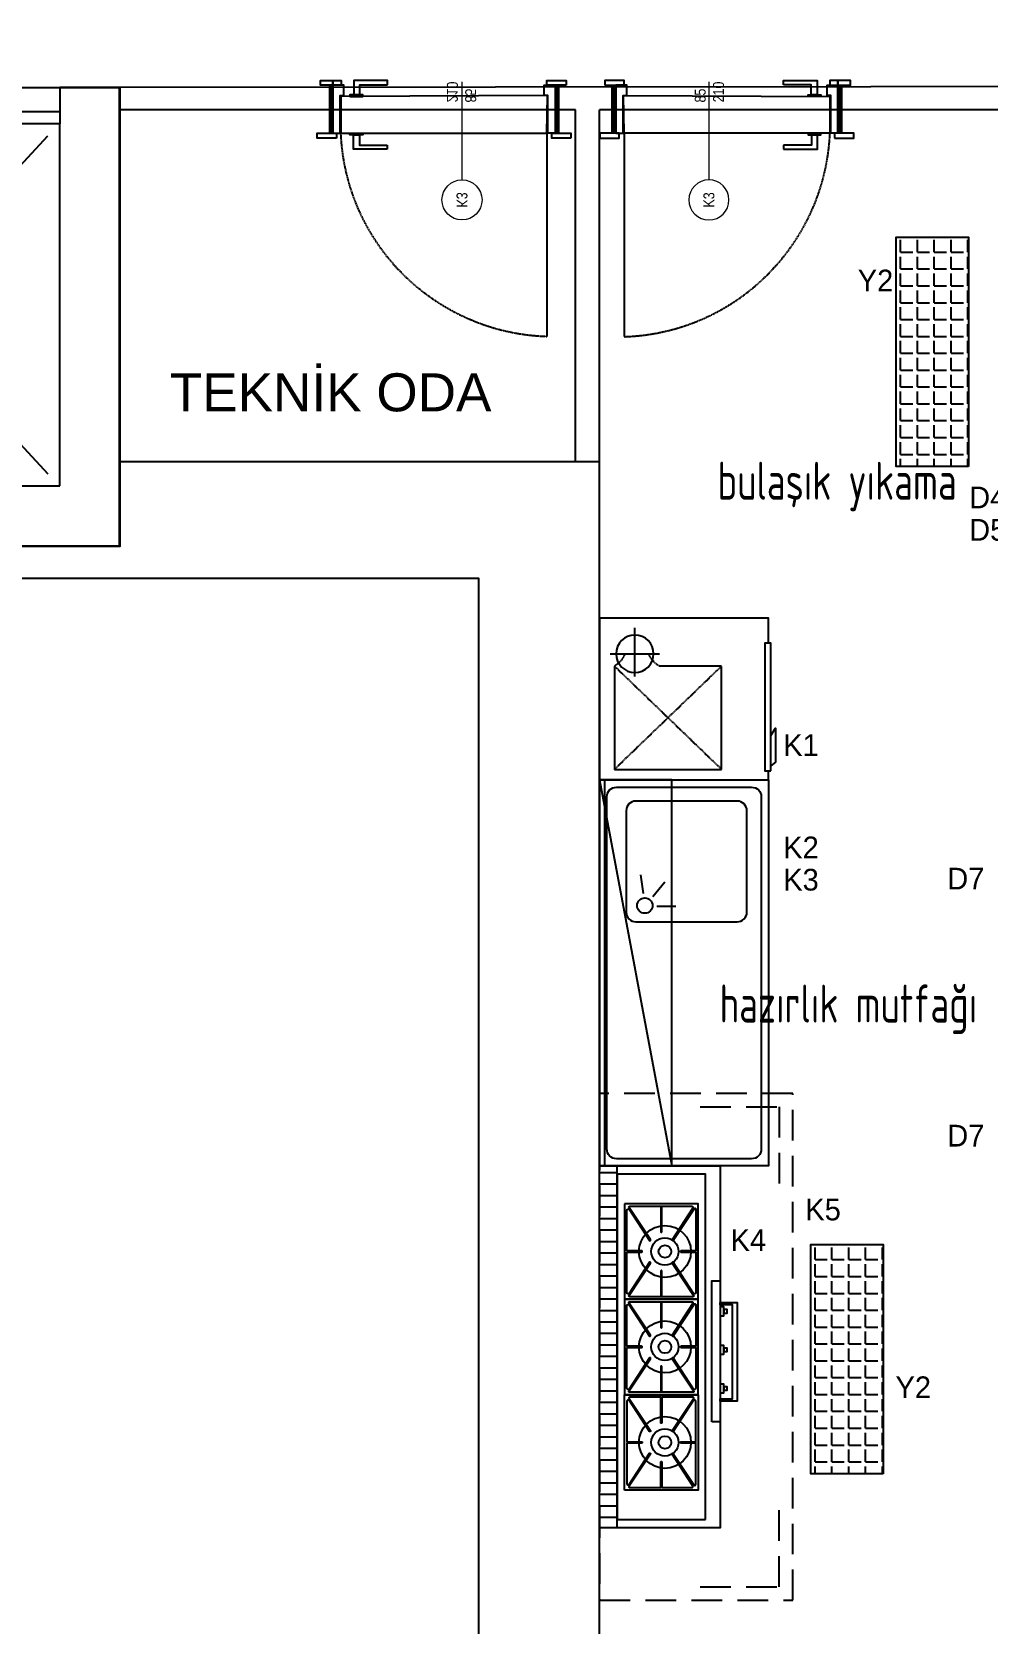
# Model space of a CAD drawing. Header units: millimetres. Extents: x 7687 to 15428, y -715 to 4028.
# Drawn here: x 12646 to 13042, y 2576 to 3236 of the extents above; entities that cross this region are included whole.
import ezdxf
from ezdxf import colors
from ezdxf.entities.mleader import LeaderData, LeaderLine
from ezdxf.enums import TextEntityAlignment as Align
from ezdxf.math import Vec2, Vec3

# ---------------------------------------------------------------- set-up
doc = ezdxf.new("R2010")
doc.units = ezdxf.units.MM
for name, pattern in [('DASHED', [0.375, 0.25, -0.125]), ('HIDDEN', [0.375, 0.25, -0.125]), ('HIDDENX2', [19.05, 12.7, -6.35])]:
    doc.linetypes.add(name, pattern=pattern)
for name, color, linetype, lineweight in [('A-WINDOW_TAG', 2, 'Continuous', 5), ('mermer', 13, 'Continuous', 25), ('TRS-YAZI-MAHL', 20, 'Continuous', 13), ('yazı', 7, 'Continuous', 20)]:
    doc.layers.add(name, color=color, linetype=linetype, lineweight=lineweight)
for name, color, linetype in [('cam', 130, 'Continuous'), ('CIHAZ', 2, 'Continuous'), ('S2000-002 Çizgi', 7, 'Continuous'), ('YAZI', 121, 'Continuous')]:
    doc.layers.add(name, color=color, linetype=linetype)
doc.styles.add('ARIAL', font='arial.ttf')
doc.styles.add('ARIEL50SD', font='ARIALN.TTF', dxfattribs={"height": 9})
doc.styles.add('ROMANC', font='arial.ttf')
doc.styles.get("Standard").update_dxf_attribs({"font": 'arial.ttf'})
doc.styles.add('TAKSİM', font='GOTHIC.TTF', dxfattribs={"height": 20})
doc.styles.add('yazı_kck_50', font='isocpeur.ttf', dxfattribs={"width": 0.7, "height": 15})

# ---------------------------------------------------------------- blocks, each defined once
blk = doc.blocks.new('WINDOW_TAG')
blk.add_line((0, -813), (0, 0))
blk.add_circle((0, 166), 166)
at = {"style": 'ARIEL50SD'}
blk.add_attdef('POZNO', text='', height=90, dxfattribs=at).set_placement((0, 166), align=Align.MIDDLE)
blk.add_attdef('WIDTH', text='', height=90, rotation=90, dxfattribs=at).set_placement((0, -813), align=Align.BOTTOM_LEFT)
blk.add_attdef('HEIGHT', text='', height=90, rotation=90, dxfattribs=at).set_placement((35, -813), align=Align.TOP_LEFT)
blk = doc.blocks.new('södb')
at = {"color": 1}
for points in [[(11995.55, 1679.62), (11995.55, 1671.62), (11997.55, 1671.62), (11997.55, 1679.62)], [(12017.48, 1677.62), (12017.48, 1669.62), (12019.48, 1669.62), (12019.48, 1677.62)], [(12017.48, 1674.52), (12017.48, 1673.02), (11997.55, 1673.02), (11997.55, 1674.52)], [(11997.55, 1588.07), (11997.55, 1593.37), (11996.85, 1593.37), (11996.85, 1588.07)], [(12012.78, 1588.07), (12012.78, 1593.37), (12013.48, 1593.37), (12013.48, 1588.07)], [(12017.48, 1584.42), (12017.48, 1575.82), (12019.48, 1575.82), (12019.48, 1584.42)], [(11995.55, 1582.42), (11995.55, 1574.42), (11997.55, 1574.42), (11997.55, 1582.42)], [(12017.48, 1581.02), (12017.48, 1579.52), (11997.55, 1579.52), (11997.55, 1581.02)]]:
    blk.add_lwpolyline(points, close=True, dxfattribs=at)
for points in [[(11997.55, 1673.77), (12017.48, 1673.77)], [(11997.55, 1673.02), (11997.55, 1670.02), (12013.28, 1670.02), (12013.28, 1668.52), (12017.48, 1668.52), (12017.48, 1671.49), (12017.48, 1671.49), (12017.48, 1673.02)], [(12017.48, 1673.02), (11997.55, 1673.02)], [(12012.78, 1584.32), (11997.55, 1584.32), (11997.55, 1669.62), (12013.18, 1669.84), (12012.78, 1584.32)], [(11990.95, 1603.51), (11990.95, 1603.51), (11990.95, 1589.51), (11996.85, 1589.51), (11996.85, 1592.01), (11992.7, 1592.01), (11992.7, 1603.51)], [(11992.7, 1603.51), (11990.95, 1603.51)], [(12019.38, 1603.62), (12019.38, 1603.62), (12019.38, 1589.62), (12013.48, 1589.62), (12013.48, 1592.12), (12017.63, 1592.12), (12017.63, 1603.62)], [(12017.63, 1603.62), (12019.38, 1603.62)], [(11997.55, 1581.02), (11997.55, 1584.02), (12013.28, 1584.02), (12013.28, 1585.52), (12017.48, 1585.52), (12017.48, 1582.56), (12017.48, 1582.56), (12017.48, 1581.02), (12019.48, 1581.02), (11997.55, 1581.02)], [(11997.55, 1580.27), (12017.48, 1580.27)]]:
    blk.add_lwpolyline(points, dxfattribs=at)
at = {"color": 8, "linetype": 'HIDDEN'}
blk.add_lwpolyline([(11997.55, 1669.62), (11913.26, 1669.62)], dxfattribs=at)
blk.add_arc((12001.49, 1672.52), 88.29, 181.8822, 267.44214, dxfattribs=at)
at = {"layer": 'A-WINDOW_TAG'}
ref = blk.add_blockref('WINDOW_TAG', (11978.24, 1634.47), dxfattribs=dict(at, xscale=-0.05000000000000022, yscale=0.05000000000000022, zscale=0.05000000000000022, rotation=89.99932410386701))
ref.add_attrib('WIDTH', '85', dxfattribs={"layer": '0', "height": 4.5, "rotation": 359.99932, "style": 'ARIEL50SD'}).set_placement((12010.32, 1634.47), align=Align.BOTTOM_LEFT)
ref.add_attrib('HEIGHT', '210', dxfattribs={"layer": '0', "height": 4.5, "rotation": 359.99932, "style": 'ARIEL50SD'}).set_placement((12010.38, 1632.74), align=Align.TOP_LEFT)
ref.add_attrib('POZNO', 'K3', dxfattribs={"layer": '0', "height": 4.5, "style": 'ARIEL50SD'}).set_placement((11969.94, 1634.47), align=Align.MIDDLE)
blk = doc.blocks.new('A$C5B5611F4')
at = {"layer": 'CIHAZ', "color": 1}
for p, q in [((14.73, 68.47), (14.73, 47.92)), ((24.09, 58.19), (3.98, 58.19))]:
    blk.add_line(p, q, dxfattribs=at)
at = {"layer": 'CIHAZ', "color": 5, "linetype": 'DASHED'}
for p, q in [((19.82, 66.66), (62.62, 22.28)), ((62.62, 66.66), (19.82, 22.28))]:
    blk.add_line(p, q, dxfattribs=at)
at = {"layer": 'CIHAZ', "color": 5}
for points in [[(63.2, 1.82), (10.36, 1.82), (10.36, 4.32), (63.2, 4.32)], [(61.2, 1.82), (48.6, 1.82), (45.6, 0), (59.6, 0)]]:
    blk.add_lwpolyline(points, close=True, dxfattribs=at)
at = {"layer": 'CIHAZ', "color": 1}
blk.add_circle((14.73, 58.19), 7.76, dxfattribs=at)
at = {"layer": 'S2000-002 Çizgi', "linetype": 'DASHED'}
for p, q in [((19.82, 66.66), (62.62, 66.66)), ((62.62, 66.66), (62.62, 22.28)), ((19.82, 22.28), (19.82, 48.05)), ((62.62, 22.28), (19.82, 22.28))]:
    blk.add_line(p, q, dxfattribs=at)
at = {"layer": 'S2000-002 Çizgi'}
blk.add_lwpolyline([(10.36, 2.81), (0, 2.81), (0, 72.81), (67, 72.81), (67, 2.81), (63.2, 2.81)], dxfattribs=at)
at = {"layer": 'S2000-002 Çizgi', "linetype": 'DASHED'}
for centre, radius, start, end in [((11.6, 71.22), 9.4, 291.20794, 330.95663), ((11, 43.02), 10.16, 29.6907, 66.77515)]:
    blk.add_arc(centre, radius, start, end, dxfattribs=at)
blk = doc.blocks.new('A$C58AB1FCC')
at = {"layer": 'S2000-002 Çizgi'}
h = blk.add_hatch(dxfattribs=at)
h.set_pattern_fill('ANSI31', color=256, scale=1.5, angle=45, style=0)
h.set_pattern_definition([(90, (-4937.7595, -5429.0678), (-4.7625, 9e-16), [])])
h.paths.add_polyline_path([(0, 57), (0, 49.71), (150, 49.71), (150, 57)])
for points in [[(0, 57), (150, 57), (150, 7), (0, 7)], [(0, 49.71), (150, 49.71), (150, 7), (0, 7)], [(3.43, 13.12), (146.57, 13.12), (146.57, 49.71), (3.43, 49.71)], [(44.02, 10.43), (102.33, 10.43), (102.33, 7), (44.02, 7)], [(59.61, 7), (55.96, 7), (55.96, 5.54), (59.61, 5.54)], [(75.61, 7), (71.96, 7), (71.96, 5.54), (75.61, 5.54)], [(91.61, 7), (87.96, 7), (87.96, 5.54), (91.61, 5.54)], [(58.52, 5.54), (57.06, 5.54), (57.06, 4.08), (58.52, 4.08)], [(74.52, 5.54), (73.06, 5.54), (73.06, 4.08), (74.52, 4.08)], [(90.52, 5.54), (89.06, 5.54), (89.06, 4.08), (90.52, 4.08)]]:
    blk.add_lwpolyline(points, close=True, dxfattribs=at)
for points in [[(15.64, 46.7), (55.21, 46.7), (55.21, 16.13), (15.64, 16.13), (15.64, 46.7)], [(94.78, 46.7), (55.22, 46.7), (55.22, 16.13), (94.78, 16.13), (94.78, 46.7)], [(134.35, 46.7), (94.78, 46.7), (94.78, 16.13), (134.35, 16.13), (134.35, 46.7)], [(93.48, 7), (93.48, 0), (52.46, 0), (52.46, 7), (53.46, 7), (53.46, 2), (92.48, 2), (92.48, 7), (93.48, 7)]]:
    blk.add_lwpolyline(points, dxfattribs=at)
for points in [[(35.69, 45.65), (35.69, 39.57, -0.414214), (35.48, 39.36), (35.37, 39.36, -0.414214), (35.16, 39.57), (35.16, 45.65), (18.33, 45.65, 0.668179), (17.96, 44.76), (30.95, 36.27, -0.810443), (30.53, 35.95), (17.23, 44.75, 0.668179), (16.69, 44.52), (16.69, 31.68), (27.27, 31.68, -0.414214), (27.48, 31.47), (27.48, 31.37, -0.414214), (27.27, 31.16), (16.69, 31.16), (16.69, 18.82, 0.668179), (17.58, 18.45), (30.58, 26.94, -0.810443), (30.9, 26.52), (17.6, 17.72, 0.668179), (17.82, 17.18), (35.16, 17.18), (35.16, 23.26, -0.414214), (35.37, 23.47), (35.48, 23.47, -0.414214), (35.69, 23.26), (35.69, 17.18), (52.53, 17.18, 0.668179), (52.9, 18.08), (39.91, 26.57, -0.810443), (40.33, 26.89), (53.63, 18.09, 0.668179), (54.16, 18.31), (54.16, 31.16), (43.58, 31.16, -0.414214), (43.37, 31.37), (43.37, 31.47, -0.414214), (43.58, 31.68), (54.16, 31.68), (54.16, 44.52, 0.668179), (53.63, 44.75), (40.33, 35.95, -0.810443), (39.91, 36.27), (52.9, 44.76, 0.668179), (52.53, 45.65)], [(74.74, 45.65), (74.74, 39.57, 0.414214), (74.95, 39.36), (75.05, 39.36, 0.414214), (75.26, 39.57), (75.26, 45.65), (92.1, 45.65, -0.668179), (92.47, 44.76), (79.48, 36.27, 0.810443), (79.9, 35.95), (93.2, 44.75, -0.668179), (93.74, 44.52), (93.74, 31.68), (83.16, 31.68, 0.414214), (82.95, 31.47), (82.95, 31.37, 0.414214), (83.16, 31.16), (93.74, 31.16), (93.74, 18.82, -0.668179), (92.84, 18.45), (79.85, 26.94, 0.810443), (79.53, 26.52), (92.83, 17.72, -0.668179), (92.61, 17.18), (75.26, 17.18), (75.26, 23.26, 0.414214), (75.05, 23.47), (74.95, 23.47, 0.414214), (74.74, 23.26), (74.74, 17.18), (57.9, 17.18, -0.668179), (57.53, 18.08), (70.52, 26.57, 0.810443), (70.1, 26.89), (56.8, 18.09, -0.668179), (56.26, 18.31), (56.26, 31.16), (66.84, 31.16, 0.414214), (67.05, 31.37), (67.05, 31.47, 0.414214), (66.84, 31.68), (56.26, 31.68), (56.26, 44.52, -0.668179), (56.8, 44.75), (70.1, 35.95, 0.810443), (70.52, 36.27), (57.53, 44.76, -0.668179), (57.9, 45.65)], [(114.31, 45.65), (114.31, 39.57, 0.414214), (114.52, 39.36), (114.62, 39.36, 0.414214), (114.83, 39.57), (114.83, 45.65), (131.67, 45.65, -0.668179), (132.04, 44.76), (119.05, 36.27, 0.810443), (119.47, 35.95), (132.77, 44.75, -0.668179), (133.31, 44.52), (133.31, 31.68), (122.73, 31.68, 0.414214), (122.52, 31.47), (122.52, 31.37, 0.414214), (122.73, 31.16), (133.31, 31.16), (133.31, 18.82, -0.668179), (132.41, 18.45), (119.42, 26.94, 0.810443), (119.1, 26.52), (132.4, 17.72, -0.668179), (132.18, 17.18), (114.83, 17.18), (114.83, 23.26, 0.414214), (114.62, 23.47), (114.52, 23.47, 0.414214), (114.31, 23.26), (114.31, 17.18), (97.47, 17.18, -0.668179), (97.1, 18.08), (110.09, 26.57, 0.810443), (109.67, 26.89), (96.37, 18.09, -0.668179), (95.83, 18.31), (95.83, 31.16), (106.41, 31.16, 0.414214), (106.62, 31.37), (106.62, 31.47, 0.414214), (106.41, 31.68), (95.83, 31.68), (95.83, 44.52, -0.668179), (96.37, 44.75), (109.67, 35.95, 0.810443), (110.09, 36.27), (97.1, 44.76, -0.668179), (97.47, 45.65)]]:
    blk.add_lwpolyline(points, format="xyb", close=True, dxfattribs=at)
for centre, radius in [((35.43, 29.93), 10.75), ((75, 29.93), 10.75), ((114.57, 29.93), 10.75), ((35.43, 29.93), 5.66), ((75, 29.93), 5.66), ((114.57, 29.93), 5.66), ((35.43, 29.93), 2.6), ((75, 29.93), 2.6), ((114.57, 29.93), 2.6)]:
    blk.add_circle(centre, radius, dxfattribs=at)
blk = doc.blocks.new('MERMER')
at = {"ltscale": 1.5}
for p, q in [((48278.42, 3346.45), (48258.42, 3346.45)), ((48278.42, 3176.45), (48278.42, 3346.45)), ((48308.42, 3346.45), (48278.42, 3346.45)), ((48308.42, 3336.45), (48308.42, 3346.45)), ((48308.42, 3346.45), (48423.42, 3346.45)), ((48313.42, 3336.45), (48313.42, 3346.45)), ((48318.42, 3341.45), (48318.42, 3346.45)), ((48388.42, 3341.45), (48388.42, 3346.45)), ((48393.42, 3336.45), (48393.42, 3346.45)), ((48398.42, 3336.45), (48398.42, 3346.45)), ((48313.42, 3341.45), (48393.42, 3341.45)), ((48308.42, 3336.45), (48278.42, 3336.45)), ((48423.42, 3336.45), (48308.42, 3336.45)), ((47918.42, 3326.45), (47918.42, 3236.45)), ((48190.42, 3319.09), (48198.42, 3326.45)), ((48198.42, 3326.45), (48198.42, 3236.45)), ((48206.41, 3319.09), (48198.42, 3326.45)), ((48288.42, 3326.45), (48418.42, 3186.45)), ((48288.42, 3186.45), (48418.42, 3326.45)), ((48117.18, 3314.95), (48124.76, 3176.46)), ((48121.17, 3315.17), (48128.77, 3176.46)), ((48190.42, 3319.09), (48206.41, 3319.09)), ((47918.42, 3236.45), (48121.48, 3236.45)), ((48125.48, 3236.45), (48198.42, 3236.45))]:
    blk.add_line(p, q, dxfattribs=at)
blk.add_lwpolyline([(48278.42, 3176.45), (48278.42, 3346.45), (48258.42, 3346.45), (48258.42, 3156.45), (48448.42, 3156.45), (48448.42, 3346.45), (48423.42, 3346.45), (48423.42, 3331.45)], dxfattribs=at)
blk.add_lwpolyline([(48423.42, 3181.45), (48423.42, 3331.45), (48283.42, 3331.45), (48283.42, 3181.45)], close=True, dxfattribs=at)
blk.add_circle((47918.42, 3326.45), 5, dxfattribs=at)
at = {"layer": 'cam', "ltscale": 1.5}
for points in [[(48118.08, 3298.45), (47984.24, 3298.45), (47980.42, 3302.28), (47980.42, 3326.45)], [(48122.09, 3298.45), (48132.59, 3298.45), (48136.42, 3302.28), (48136.42, 3328.45)]]:
    blk.add_lwpolyline(points, dxfattribs=at)
at = {"layer": 'mermer', "ltscale": 1.5}
for p, q in [((47982.42, 3326.45), (47848.42, 3326.45)), ((47978.42, 3301.45), (47978.42, 3326.45)), ((48138.42, 3328.45), (48134.42, 3328.45)), ((48138.42, 3301.45), (48138.42, 3328.45)), ((48138.42, 3328.45), (48258.42, 3328.45)), ((48138.42, 3326.45), (48258.42, 3326.45)), ((47978.42, 3324.45), (47848.42, 3324.45)), ((47978.42, 3301.45), (47848.42, 3301.45)), ((47979.69, 3300.17), (47848.42, 3247.43)), ((47983.42, 3296.45), (47978.42, 3301.45)), ((48133.42, 3296.45), (48138.42, 3301.45)), ((48137.14, 3300.17), (48258.42, 3251.45)), ((48137.33, 3300.36), (48258.46, 3179.24)), ((48137.89, 3302.03), (48259.16, 3253.31)), ((48138.42, 3303.45), (48258.42, 3303.45)), ((48138.42, 3301.45), (48258.42, 3301.45)), ((47978.42, 3299.45), (47848.42, 3299.45)), ((47980.44, 3298.32), (47848.42, 3245.28)), ((47980.92, 3298.95), (47858.42, 3176.45)), ((47982.33, 3297.54), (47861.24, 3176.45)), ((47982.14, 3297.73), (47933.42, 3176.45)), ((47984, 3296.98), (47935.57, 3176.45)), ((48118.19, 3296.45), (47983.42, 3296.45)), ((47983.42, 3296.45), (47983.42, 3176.45)), ((47985.42, 3296.45), (47985.42, 3176.45)), ((48008.42, 3296.45), (48008.42, 3176.45)), ((48010.42, 3296.45), (48010.42, 3176.45)), ((48033.42, 3296.45), (48033.42, 3176.45)), ((48035.42, 3296.45), (48035.42, 3176.45)), ((48058.42, 3296.45), (48058.42, 3176.45)), ((48060.42, 3296.45), (48060.42, 3176.45)), ((48083.42, 3296.45), (48083.42, 3176.45)), ((48085.42, 3296.45), (48085.42, 3176.45)), ((48108.42, 3296.45), (48108.42, 3176.45)), ((48118.19, 3296.45), (48110.42, 3296.45)), ((48110.42, 3296.45), (48110.42, 3176.45)), ((48133.42, 3296.45), (48122.2, 3296.45)), ((48133.42, 3296.45), (48133.42, 3176.45)), ((48134.69, 3297.73), (48183.42, 3176.45)), ((48135.42, 3296.45), (48135.42, 3176.45)), ((48135.92, 3298.95), (48258.42, 3176.45)), ((48136.55, 3298.47), (48185.27, 3177.2))]:
    blk.add_line(p, q, dxfattribs=at)
for points in [[(48117.97, 3300.45), (47985.07, 3300.45), (47982.42, 3303.11), (47982.42, 3326.45)], [(48122.09, 3300.45), (48131.76, 3300.45), (48134.42, 3303.11), (48134.42, 3328.45)]]:
    blk.add_lwpolyline(points, dxfattribs=at)
at = {"layer": 'YAZI'}
for points in [[(47985.42, 3281.19), (48121.4, 3281.19), (48121.4, 3258.41), (47985.42, 3258.41)], [(47985.42, 3258.41), (48121.4, 3258.41), (48121.4, 3247.43), (47985.42, 3247.43)], [(47985.42, 3247.43), (48121.4, 3247.43), (48121.4, 3236.45), (47985.42, 3236.45)], [(47985.42, 3236.45), (48121.4, 3236.45), (48121.4, 3225.47), (47985.42, 3225.47)], [(47985.42, 3225.47), (48121.4, 3225.47), (48121.4, 3214.49), (47985.42, 3214.49)], [(47985.42, 3214.49), (48121.4, 3214.49), (48121.4, 3203.51), (47985.42, 3203.51)]]:
    blk.add_lwpolyline(points, close=True, dxfattribs=at)
at = {"layer": 'mermer', "ltscale": 1.5, "style": 'ARIAL'}
for s, p in [('17', (48246.8, 3349.17)), ('1', (47862.05, 3320.43)), ('16', (48246.8, 3320.99)), ('2', (47862.05, 3296)), ('15', (48246.8, 3282.2)), ('3', (47862.05, 3246.22)), ('14', (48246.8, 3220.05))]:
    blk.add_text(s, height=8, rotation=270, dxfattribs=at).set_placement(p)
at = {"layer": 'yazı', "insert": (47987.34, 3277.79), "char_height": 12.75, "attachment_point": 1, "style": 'ROMANC'}
blk.add_mtext_dynamic_manual_height_columns('{\\H0.86275x;MERDİVEN\\P\\H0.47651x;ALAN: 23.10 m2\\PBASAMAK: Masif Pan Kaplama (120cm)\\PKORKULUK: LAMİNE CAM(h:90cm)\\PALINLIK: Silver Black Mermer(h:45cm)\\PDUVAR\\fArial|b0|i0|c177|p34;:\\fArial|b0|i0|c162|p34;Antrasit \\fArial|b0|i0|c177|p34;-\\fArial|b0|i0|c162|p34;RAL\\fArial|b0|i0|c177|p34; 7016}', width=252.8052, gutter_width=425, heights=[0], dxfattribs=at)
at = {"color": 252, "ltscale": 100, "true_color": 0x939598}
ml = blk.add_multileader_mtext('Standard', dxfattribs=at)
ml.set_content('SİLVER BLACK MERMER\\Ph: 45 cm', color=(147, 149, 152))
ml.set_leader_properties()
ml.build(insert=Vec2(0, 0))
ctx = ml.context
ctx.base_point, ctx.char_height, ctx.plane_origin = Vec3(48028.51, 3323.19), 5.2416, Vec3(47990.57, 3302.6)
notes = []
notes.append((ctx, [(0, (1, 1, 0), (48020.51, 3323.19), (1, 0), 8, [(0, [(48007.57, 3300.45)], 0, [])])]))
ctx.mtext.insert, ctx.mtext.flow_direction = Vec3(48030.51, 3325.86), 5
for ctx, leaders in notes:
    for number, flags, end, landing, length, lines in leaders:
        leader = LeaderData()
        leader.index, (leader.has_last_leader_line, leader.has_dogleg_vector, leader.attachment_direction) = number, flags
        leader.last_leader_point, leader.dogleg_vector, leader.dogleg_length = Vec3(end), Vec3(landing), length
        for number, points, colour, breaks in lines:
            line = LeaderLine()
            line.index, line.vertices, line.color, line.breaks = number, Vec3.list(points), colors.encode_raw_color(colour), breaks
            leader.lines.append(line)
        ctx.leaders.append(leader)

msp = doc.modelspace()

# ---------------------------------------------------------------- hatches: boundary and pattern name
h = msp.add_hatch()
h.set_pattern_fill('ANGLE', color=256, angle=360)
h.set_pattern_definition([(360, (10708.067, -2478.296), (-1e-14, 6.985), [5.08, -1.905]), (90, (10708.067, -2478.296), (-6.985, -1e-14), [5.08, -1.905])])
h.paths.add_polyline_path([(13004.36, 3150.85), (13034.36, 3150.85), (13034.36, 3055.85), (13004.36, 3055.85)])
h = msp.add_hatch()
h.set_pattern_fill('ANGLE', color=256, angle=360)
h.set_pattern_definition([(360, (10672.6635, -2895.856), (-1e-14, 6.985), [5.08, -1.905]), (90, (10672.6635, -2895.856), (-6.985, -1e-14), [5.08, -1.905])])
h.paths.add_polyline_path([(12968.96, 2733.29), (12998.96, 2733.29), (12998.96, 2638.29), (12968.96, 2638.29)])

# ---------------------------------------------------------------- linework, layer by layer
for p, q in [((12871.48, 3057.72), (12871.48, 3203.56)), ((12881.48, 3057.72), (12881.48, 3203.56))]:
    msp.add_line(p, q)
for points in [[(13034.36, 3055.85), (13004.36, 3055.85), (13004.36, 3150.85), (13034.36, 3150.85)], [(12998.96, 2638.29), (12968.96, 2638.29), (12968.96, 2733.29), (12998.96, 2733.29)]]:
    msp.add_lwpolyline(points, close=True)
at = {"layer": 'mermer'}
msp.add_lwpolyline([(12831.48, 1956.72), (12831.48, 3009.31), (12059.66, 3009.31), (11609.49, 3009.31), (11609.49, 3190.72), (11609.49, 3833.34), (14042.48, 3833.34), (14042.48, 1956.72)], close=True, dxfattribs=at)
for points in [[(12655.48, 3212.81), (12682.48, 3212.81), (12682.48, 3022.81), (12512.48, 3022.81)], [(13621.61, 2607.21), (13621.61, 2447.5), (13460.34, 2446.91), (13460.34, 2579.72), (13460.34, 3213.56), (12682.92, 3212.81)], [(12871.48, 3203.56), (12682.92, 3203.56)], [(13090.47, 2501.29), (13090.47, 2579.72), (13445.34, 2579.72), (13445.34, 3203.56), (12881.48, 3203.56)], [(12881.48, 1976.72), (12881.48, 3057.72), (12682.92, 3057.72)]]:
    msp.add_lwpolyline(points, dxfattribs=at)
at = {"layer": 'S2000-002 Çizgi'}
for p, q in [((12881.48, 2925.89), (12911.48, 2765.89)), ((12899.73, 2878.75), (12898.62, 2886.57)), ((12899.73, 2878.75), (12898.62, 2886.57)), ((12903.54, 2877.52), (12908.55, 2883.62)), ((12903.54, 2877.52), (12908.55, 2883.62)), ((12905.2, 2873.62), (12913.09, 2873.62)), ((12905.2, 2873.62), (12913.09, 2873.62))]:
    msp.add_line(p, q, dxfattribs=at)
for points in [[(12883.48, 2925.89), (12883.48, 2765.89), (12881.48, 2765.89), (12881.48, 2925.89)], [(12951.48, 2925.89), (12951.48, 2765.89), (12881.48, 2765.89), (12881.48, 2925.89)], [(12951.48, 2925.89), (12951.48, 2765.89), (12881.48, 2765.89), (12881.48, 2925.89)], [(12883.48, 2925.89), (12883.48, 2765.89), (12881.48, 2765.89), (12881.48, 2925.89)], [(12911.48, 2925.89), (12881.48, 2925.89), (12881.48, 2765.89), (12911.48, 2765.89)]]:
    msp.add_lwpolyline(points, close=True, dxfattribs=at)
for points in [[(12948.48, 2918.89), (12948.48, 2772.89, -0.414214), (12944.48, 2768.89), (12888.48, 2768.89, -0.414214), (12884.48, 2772.89), (12884.48, 2918.89, -0.414214), (12888.48, 2922.89), (12944.48, 2922.89, -0.414214)], [(12948.48, 2918.89), (12948.48, 2772.89, -0.414214), (12944.48, 2768.89), (12888.48, 2768.89, -0.414214), (12884.48, 2772.89), (12884.48, 2918.89, -0.414214), (12888.48, 2922.89), (12944.48, 2922.89, -0.414214)], [(12942.49, 2871.1), (12942.49, 2913.1, 0.414214), (12938.49, 2917.1), (12896.49, 2917.1, 0.414214), (12892.49, 2913.1), (12892.49, 2871.1, 0.414214), (12896.49, 2867.1), (12938.49, 2867.1, 0.414214)], [(12942.49, 2871.1), (12942.49, 2913.1, 0.414214), (12938.49, 2917.1), (12896.49, 2917.1, 0.414214), (12892.49, 2913.1), (12892.49, 2871.1, 0.414214), (12896.49, 2867.1), (12938.49, 2867.1, 0.414214)]]:
    msp.add_lwpolyline(points, format="xyb", close=True, dxfattribs=at)
at = {"layer": 'S2000-002 Çizgi', "linetype": 'HIDDENX2'}
msp.add_lwpolyline([(12881.48, 2585.89), (12961.48, 2585.89), (12961.48, 2795.89), (12881.48, 2795.89)], close=True, dxfattribs=at)
for points in [[(12923.21, 2790.35), (12955.94, 2790.35), (12955.94, 2757.62)], [(12923.21, 2591.43), (12955.94, 2591.43), (12955.94, 2624.16)]]:
    msp.add_lwpolyline(points, dxfattribs=at)
at = {"layer": 'S2000-002 Çizgi'}
msp.add_circle((12900.24, 2873.81), 3.19, dxfattribs=at)
msp.add_circle((12900.24, 2873.81), 3.19, dxfattribs=at)

# ---------------------------------------------------------------- block references
at = {"xscale": -1, "rotation": 270}
msp.add_blockref('södb', (11190.02, -8803.67), dxfattribs=at)
at = {"rotation": 90.00000000000001}
msp.add_blockref('södb', (14561.24, -8803.67), dxfattribs=at)
at = {"color": 240, "true_color": 0xed1f24, "rotation": 90}
msp.add_blockref('A$C58AB1FCC', (12938.48, 2615.89), dxfattribs=at)
at = {"layer": 'S2000-002 Çizgi', "xscale": -1, "rotation": 90}
msp.add_blockref('A$C5B5611F4', (12954.29, 2992.89), dxfattribs=at)
at = {"layer": 'YAZI'}
msp.add_blockref('MERMER', (-35765.49, -133.64), dxfattribs=at)

# ---------------------------------------------------------------- texts
at = {"style": 'TAKSİM'}
for s, p in [('Y2', (12988.41, 3128.36)), ('D4', (13034.56, 3038.45)), ('D5', (13034.56, 3025.03)), ('K1', (12957.56, 2935.82)), ('K2', (12957.56, 2893.41)), ('K3', (12957.56, 2880.04)), ('D7', (13025.5, 2880.49)), ('D7', (13025.5, 2773.96)), ('K5', (12966.7, 2743.35)), ('K4', (12935.73, 2730.68)), ('Y2', (13004.05, 2669.67))]:
    msp.add_text(s, height=9, dxfattribs=at).set_placement(p)
at = {"layer": 'TRS-YAZI-MAHL', "style": 'yazı_kck_50', "width": 0.7}
for s, p in [('bulaşık yıkama', (12930.35, 3042.02)), ('hazırlık mutfağı', (12931.17, 2825.33))]:
    msp.add_text(s, height=15.75, dxfattribs=at).set_placement(p)
at = {"layer": 'yazı', "color": 240, "true_color": 0xed1f24, "insert": (12703.42, 3094.4), "char_height": 18.2591, "attachment_point": 1, "style": 'ROMANC'}
msp.add_mtext_dynamic_manual_height_columns('{\\H0.86275x;TEKNİK ODA}', width=443.8121, gutter_width=425, heights=[0], dxfattribs=at)

doc.saveas('drawing.dxf')
